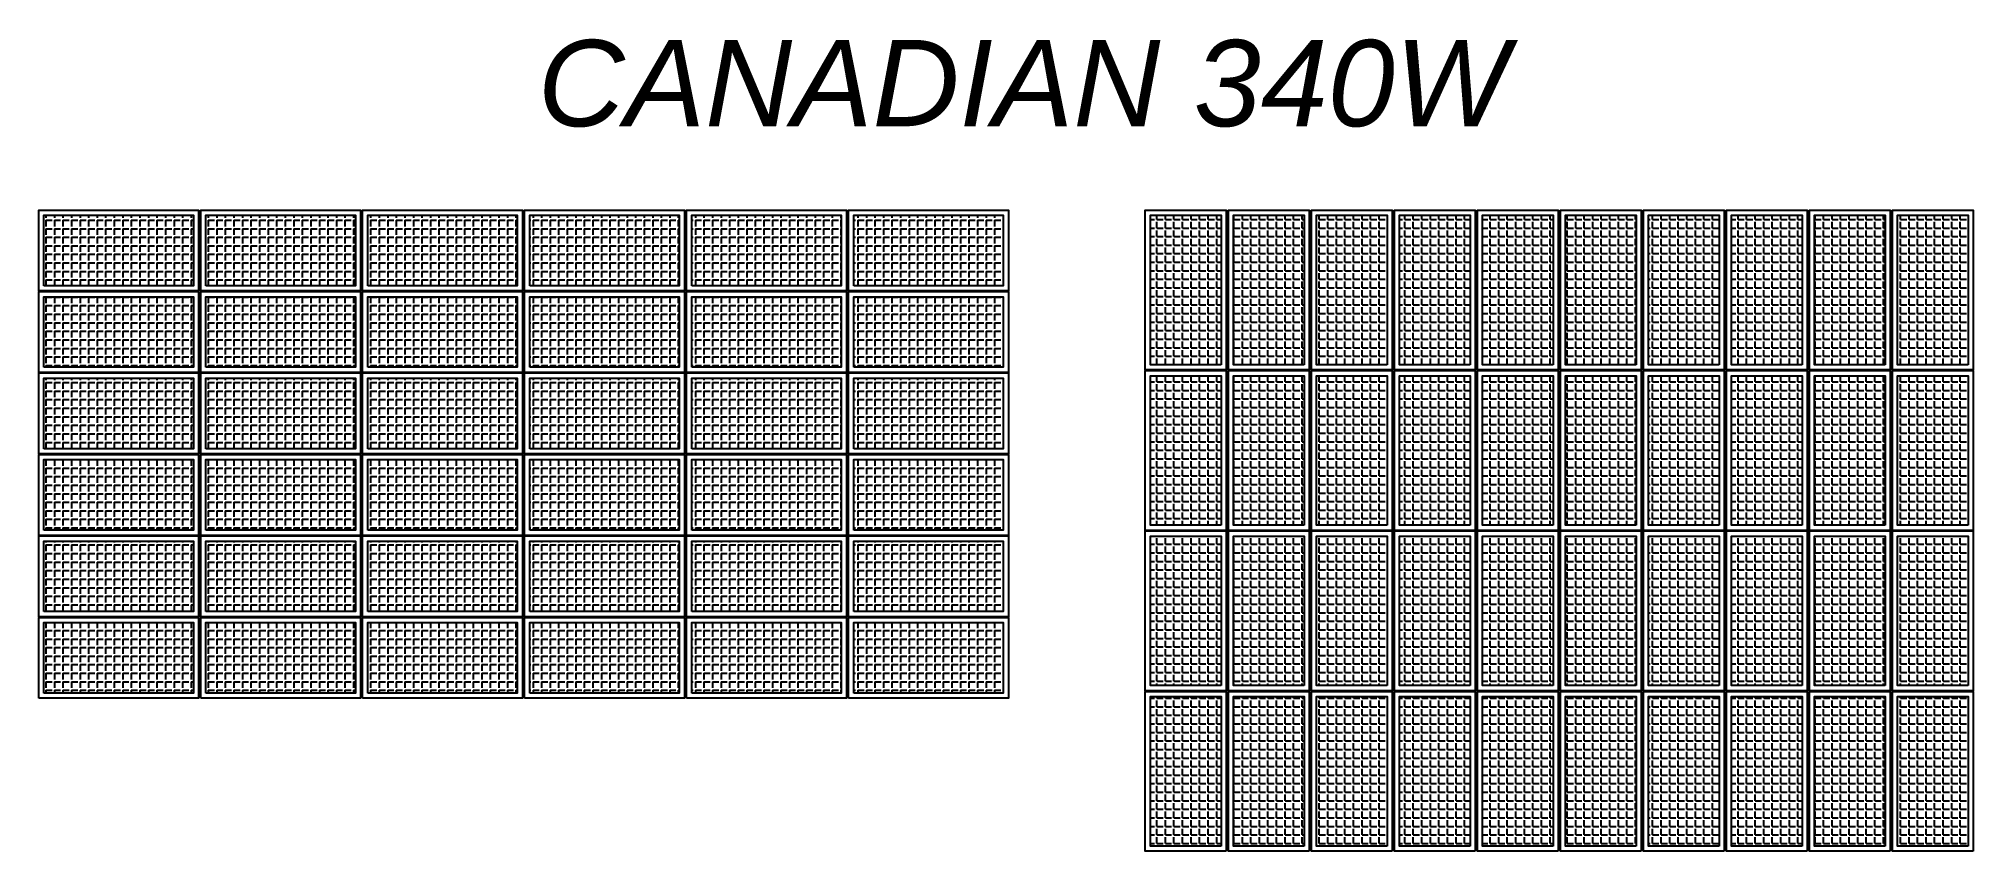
# Model space of a CAD drawing. Header units: feet. Extents: x 4161 to 5095, y 13755 to 14147.
import ezdxf

# ---------------------------------------------------------------- set-up
doc = ezdxf.new("R2010")
doc.units = ezdxf.units.FT
doc.header["$MEASUREMENT"] = 0
doc.layers.add('MODULE FRAME', color=9, linetype='Continuous')
doc.styles.add('style1', font='ariali.ttf')

# ---------------------------------------------------------------- blocks, each defined once
blk = doc.blocks.new('CANADIAN 340')
h = blk.add_hatch()
h.set_pattern_fill('ANGLE', color=9, scale=15)
h.set_pattern_definition([(0, (2.2024, 2.2417), (0, 4.125), [3, -1.125]), (90, (2.2024, 2.2417), (-4.125, 3e-16), [3, -1.125])])
h.paths.add_polyline_path([(-17.01, -36.07), (17.01, -36.07), (17.01, 36.07), (-17.01, 36.07)])
at = {"layer": 'MODULE FRAME', "color": 7, "linetype": 'Continuous', "flags": 128}
blk.add_lwpolyline([(19.53, -38.58), (-19.53, -38.58), (-19.53, 38.59), (19.53, 38.59)], close=True, dxfattribs=at)
at = {"layer": 'MODULE FRAME', "color": 8, "linetype": 'Continuous', "flags": 128}
blk.add_lwpolyline([(17.01, -36.07), (-17.01, -36.07), (-17.01, 36.07), (17.01, 36.07)], close=True, dxfattribs=at)

msp = doc.modelspace()

# ---------------------------------------------------------------- block references
at = {"color": 3, "rotation": 270}
for p in [(4199.51, 14045.26), (4277.68, 14045.26), (4355.85, 14045.26), (4434.02, 14045.26), (4512.19, 14045.26), (4590.36, 14045.26), (4199.51, 14005.95), (4277.68, 14005.95), (4355.85, 14005.95), (4434.02, 14005.95), (4512.19, 14005.95), (4590.36, 14005.95), (4199.51, 13966.64), (4277.68, 13966.64), (4355.85, 13966.64), (4434.02, 13966.64), (4512.19, 13966.64), (4590.36, 13966.64), (4199.51, 13927.33), (4277.68, 13927.33), (4355.85, 13927.33), (4434.02, 13927.33), (4512.19, 13927.33), (4590.36, 13927.33), (4199.51, 13888.02), (4277.68, 13888.02), (4355.85, 13888.02), (4434.02, 13888.02), (4512.19, 13888.02), (4590.36, 13888.02), (4199.51, 13848.71), (4277.68, 13848.71), (4355.85, 13848.71), (4434.02, 13848.71), (4512.19, 13848.71), (4590.36, 13848.71)]:
    msp.add_blockref('CANADIAN 340', p, dxfattribs=at)
at = {"color": 3}
for p in [(4714.54, 14026.2), (4754.6, 14026.2), (4794.66, 14026.2), (4834.72, 14026.2), (4874.78, 14026.2), (4914.84, 14026.2), (4954.9, 14026.2), (4994.96, 14026.2), (5035.02, 14026.2), (5075.08, 14026.2), (4714.54, 13948.78), (4754.6, 13948.78), (4794.66, 13948.78), (4834.72, 13948.78), (4874.78, 13948.78), (4914.84, 13948.78), (4954.9, 13948.78), (4994.96, 13948.78), (5035.02, 13948.78), (5075.08, 13948.78), (4714.54, 13871.36), (4754.6, 13871.36), (4794.66, 13871.36), (4834.72, 13871.36), (4874.78, 13871.36), (4914.84, 13871.36), (4954.9, 13871.36), (4994.96, 13871.36), (5035.02, 13871.36), (5075.08, 13871.36), (4714.54, 13793.94), (4754.6, 13793.94), (4794.66, 13793.94), (4834.72, 13793.94), (4874.78, 13793.94), (4914.84, 13793.94), (4954.9, 13793.94), (4994.96, 13793.94), (5035.02, 13793.94), (5075.08, 13793.94)]:
    msp.add_blockref('CANADIAN 340', p, dxfattribs=at)

# ---------------------------------------------------------------- texts
at = {"style": 'style1'}
msp.add_text('CANADIAN 340W', height=41.6244, dxfattribs=at).set_placement((4401.8, 14105.22))

doc.saveas('drawing.dxf')
